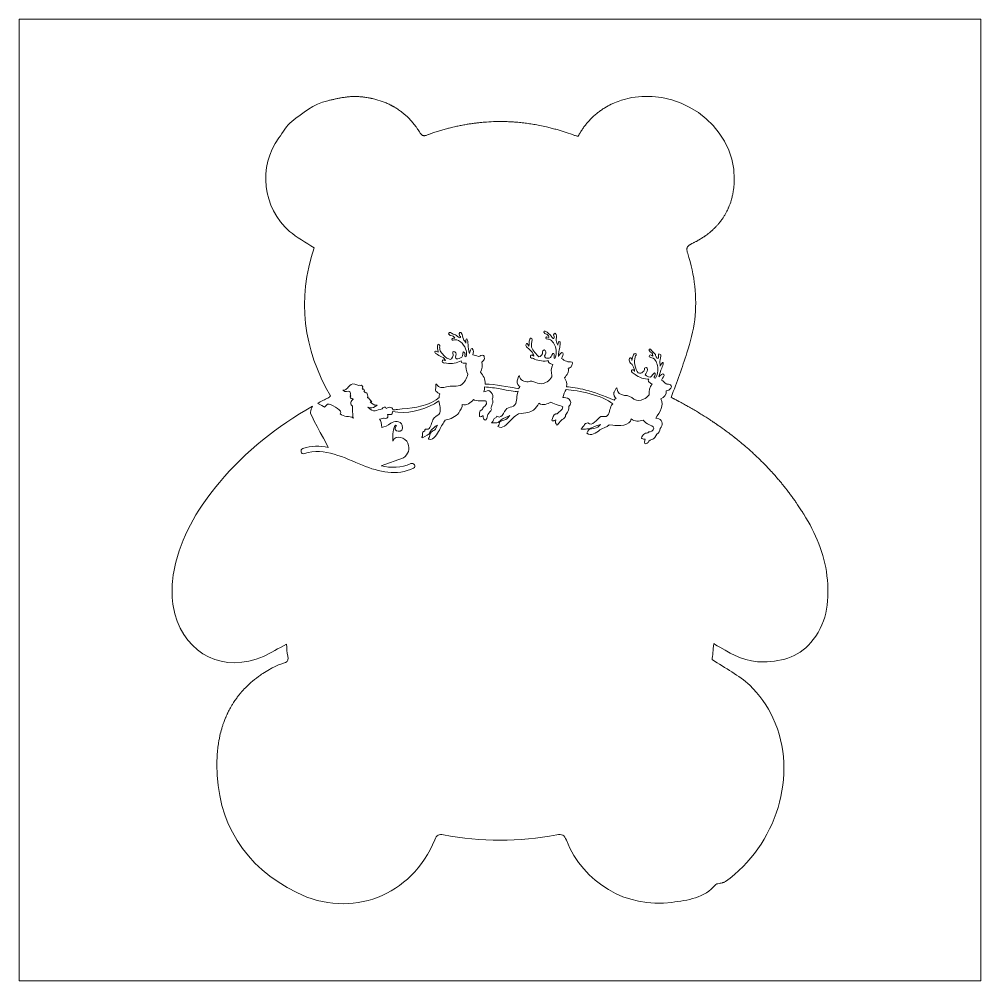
# Model space of a CAD drawing. Header units: inches. Extents: x 843 to 4582, y -2318 to 1360.
# Drawn here: x 3602 to 4582, y -1090 to -110 of the extents above; entities that cross this region are included whole.
import ezdxf

# ---------------------------------------------------------------- set-up
doc = ezdxf.new("R2010")
doc.units = ezdxf.units.IN
doc.header["$MEASUREMENT"] = 0
doc.layers.add('Layer 1', color=7, linetype='Continuous')

msp = doc.modelspace()

# ---------------------------------------------------------------- linework, layer by layer
at = {"layer": 'Layer 1', "lineweight": 0}
msp.add_lwpolyline([(3602.2, -110.2), (3602.2, -1089.8), (4581.8, -1089.8), (4581.8, -110.2), (3602.2, -110.2)], dxfattribs=at)
msp.add_open_spline([(4411.16, -742.28), (4398.4, -758.98), (4380.8, -764.56), (4360.39, -765.03), (4343.52, -765.42), (4329.8, -758.19), (4316.1, -750.09), (4314.31, -749.03), (4312.53, -747.94), (4309.83, -746.31), (4309.14, -753.04), (4308.56, -758.66), (4308.16, -762.49), (4321.64, -771.5), (4335.56, -778.52), (4346.45, -788.77), (4356.19, -797.95), (4364.51, -809.8), (4370.12, -822), (4396.86, -880.17), (4373.2, -951.93), (4321.57, -988.83), (4321.22, -989.08), (4320.84, -989.28), (4320.43, -989.44), (4320.28, -989.5), (4320.12, -989.56), (4319.96, -989.61), (4319.83, -989.66), (4319.69, -989.7), (4319.55, -989.73), (4319.53, -989.75), (4319.5, -989.75), (4319.47, -989.76), (4319.36, -989.79), (4319.25, -989.82), (4319.14, -989.85), (4318.92, -989.91), (4318.7, -989.96), (4318.47, -990.01), (4317.79, -990.17), (4317.11, -990.31), (4316.46, -990.49), (4314.93, -990.93), (4312.76, -990.77), (4311.92, -991.76), (4300.16, -1005.65), (4283.26, -1007.79), (4267.17, -1009.95), (4220.67, -1016.21), (4177.04, -990.13), (4159.66, -946.61), (4157.57, -941.37), (4155.27, -940.07), (4149.74, -941.14), (4111.34, -948.6), (4072.85, -948.52), (4034.45, -941.18), (4029.47, -940.23), (4027.47, -941.39), (4025.55, -946.09), (4002.17, -1003.34), (3940.43, -1027.55), (3884.85, -999.89), (3831.47, -973.34), (3803.57, -928.83), (3803.58, -869.36), (3803.58, -868.08), (3803.6, -866.8), (3803.63, -865.53), (3803.64, -864.9), (3803.66, -864.27), (3803.69, -863.64), (3803.7, -863.29), (3803.71, -862.94), (3803.73, -862.6), (3803.75, -862.16), (3803.77, -861.72), (3803.8, -861.28), (3803.83, -860.59), (3803.87, -859.91), (3803.92, -859.24), (3803.96, -858.59), (3804.01, -857.95), (3804.07, -857.31), (3804.1, -856.91), (3804.13, -856.52), (3804.17, -856.14), (3804.22, -855.57), (3804.27, -855.01), (3804.34, -854.45), (3804.37, -854.09), (3804.41, -853.73), (3804.45, -853.38), (3804.52, -852.73), (3804.6, -852.08), (3804.68, -851.44), (3804.75, -850.88), (3804.82, -850.32), (3804.91, -849.77), (3805, -849.04), (3805.11, -848.31), (3805.23, -847.59), (3805.32, -847.01), (3805.41, -846.44), (3805.51, -845.87), (3805.74, -844.54), (3805.99, -843.22), (3806.26, -841.91), (3806.39, -841.28), (3806.52, -840.66), (3806.66, -840.04), (3807.19, -837.67), (3807.79, -835.33), (3808.46, -833.03), (3808.63, -832.47), (3808.8, -831.9), (3808.97, -831.34), (3809.14, -830.78), (3809.32, -830.22), (3809.51, -829.66), (3809.69, -829.1), (3809.88, -828.54), (3810.07, -827.99), (3810.21, -827.57), (3810.36, -827.16), (3810.51, -826.74), (3810.99, -825.39), (3811.51, -824.05), (3812.05, -822.73), (3812.22, -822.3), (3812.4, -821.87), (3812.58, -821.45), (3812.96, -820.54), (3813.36, -819.64), (3813.77, -818.75), (3813.93, -818.4), (3814.09, -818.05), (3814.26, -817.7), (3814.42, -817.36), (3814.58, -817.02), (3814.74, -816.69), (3815, -816.16), (3815.25, -815.64), (3815.52, -815.13), (3816.3, -813.58), (3817.14, -812.04), (3818.01, -810.53), (3818.59, -809.53), (3819.19, -808.53), (3819.81, -807.54), (3820.28, -806.8), (3820.75, -806.07), (3821.24, -805.34), (3821.72, -804.61), (3822.22, -803.89), (3822.72, -803.17), (3823.4, -802.22), (3824.09, -801.27), (3824.8, -800.34), (3825.16, -799.87), (3825.52, -799.4), (3825.89, -798.94), (3826.26, -798.47), (3826.63, -798.01), (3827, -797.56), (3827.19, -797.34), (3827.37, -797.12), (3827.55, -796.9), (3827.67, -796.75), (3827.79, -796.61), (3827.91, -796.47), (3828.03, -796.33), (3828.16, -796.18), (3828.28, -796.04), (3828.55, -795.72), (3828.82, -795.41), (3829.09, -795.1), (3829.16, -795.02), (3829.24, -794.93), (3829.31, -794.85), (3829.58, -794.55), (3829.84, -794.26), (3830.11, -793.96), (3830.25, -793.8), (3830.4, -793.64), (3830.55, -793.48), (3830.94, -793.05), (3831.33, -792.63), (3831.74, -792.21), (3832.15, -791.77), (3832.57, -791.34), (3832.99, -790.91), (3837.4, -786.44), (3842.35, -782.27), (3847.85, -778.44), (3848.69, -777.84), (3849.54, -777.27), (3850.4, -776.7), (3852.58, -775.26), (3854.84, -773.87), (3857.18, -772.54), (3858.3, -771.9), (3859.45, -771.29), (3860.62, -770.7), (3861.21, -770.41), (3861.8, -770.12), (3862.39, -769.84), (3864.16, -769.01), (3865.97, -768.25), (3867.8, -767.57), (3868.41, -767.35), (3869.03, -767.13), (3869.65, -766.92), (3870.26, -766.72), (3870.88, -766.52), (3871.5, -766.33), (3872.12, -766.14), (3872.66, -765.94), (3873.13, -765.72), (3873.29, -765.65), (3873.44, -765.57), (3873.59, -765.49), (3873.59, -765.49), (3873.59, -765.49), (3873.6, -765.49), (3873.65, -765.46), (3873.7, -765.43), (3873.75, -765.4), (3873.81, -765.36), (3873.87, -765.33), (3873.93, -765.29), (3874.09, -765.19), (3874.24, -765.09), (3874.38, -764.99), (3874.4, -764.98), (3874.42, -764.96), (3874.43, -764.94), (3874.53, -764.87), (3874.63, -764.8), (3874.72, -764.71), (3874.82, -764.62), (3874.92, -764.52), (3875.01, -764.42), (3875.38, -764.02), (3875.65, -763.58), (3875.82, -763.07), (3876.13, -762.16), (3876.15, -761.07), (3875.92, -759.72), (3875.89, -759.52), (3875.85, -759.32), (3875.81, -759.11), (3875.02, -755.24), (3874.86, -751.24), (3874.38, -746.86), (3866.27, -751.19), (3858.83, -755.76), (3850.93, -759.28), (3811.5, -776.83), (3771.63, -757.67), (3760.77, -715.99), (3756.17, -698.36), (3757.48, -680.68), (3761.8, -663.17), (3769.43, -632.25), (3786.12, -606.22), (3806.14, -582.11), (3832.8, -550.03), (3864.91, -524.78), (3900.95, -504.54), (3900.1, -506.55), (3899.25, -508.57), (3898.82, -510.57), (3897.51, -510.59), (3912.48, -537.35), (3917, -546.37), (3908.49, -544.8), (3899.82, -544.72), (3891.18, -547.51), (3887.84, -548.57), (3889.38, -553.81), (3892.74, -552.74), (3913.36, -546.13), (3933.36, -557.09), (3952.01, -564.65), (3968.56, -571.34), (3986.98, -575.78), (4003.85, -567.62), (4007.02, -566.09), (4004.15, -561.42), (4001.01, -562.95), (3991.29, -567.66), (3981.05, -567.46), (3971, -565.14), (3971, -565.14), (3993.81, -556.89), (3993.81, -556.89), (3998.42, -553.89), (4000.64, -548), (3998.21, -542.21), (3995.76, -536.4), (3985.59, -532.82), (3982.98, -539.98), (3982.47, -532.87), (3983.21, -531.18), (3983.58, -528.68), (3983.95, -527.43), (3985.02, -522.38), (3986.59, -524.03), (3980.5, -530.82), (3995.32, -533.06), (3992.44, -523.93), (3990.4, -518.96), (3984.19, -519.48), (3980.72, -521.63), (3977.43, -524.29), (3974.46, -525.59), (3971.55, -526.07), (3971.14, -522.78), (3970.65, -518.99), (3969.35, -517.66), (3971.31, -517.63), (3973.22, -515.91), (3974.01, -516.75), (3975.21, -517.56), (3978.28, -516.26), (3977.86, -514.59), (3977.85, -514.18), (3977.84, -513.33), (3977.44, -512.92), (3980.15, -512.88), (3982.52, -514.1), (3982.44, -509.92), (3982.44, -509.92), (3987.93, -510.65), (3987.93, -510.65), (4003.11, -511.64), (4017.81, -507.2), (4029.73, -499.04), (4030.58, -503.62), (4031.82, -507.77), (4030.72, -511.14), (4029.61, -514.08), (4026.88, -514.13), (4024.98, -516.25), (4023.81, -517.1), (4023.47, -519.63), (4022.72, -520.88), (4021.62, -524.25), (4020.16, -529.28), (4016.24, -527.68), (4015.06, -528.11), (4015.49, -528.95), (4015.5, -529.78), (4014.32, -529.8), (4013.56, -530.64), (4013.19, -531.91), (4012.83, -533.18), (4013.63, -534.82), (4012.49, -536.1), (4012.11, -536.11), (4012.51, -536.95), (4012.89, -536.51), (4016.36, -534.35), (4019.86, -534.29), (4020.95, -530.09), (4023.22, -527.55), (4025.91, -525), (4028.21, -523.72), (4028.21, -523.72), (4026.72, -526.66), (4026.72, -526.66), (4026.36, -528.32), (4024.82, -528.79), (4023.65, -529.63), (4022.5, -530.07), (4020.98, -531.77), (4020.62, -533.04), (4020.64, -534.28), (4019.9, -536.38), (4019.14, -537.22), (4019.15, -537.66), (4019.15, -537.66), (4019.52, -538.06), (4025.01, -539.64), (4027.98, -532.47), (4030.26, -528.69), (4032.12, -524.48), (4034.41, -521.5), (4036.29, -518.55), (4041.33, -517.63), (4047.14, -515.03), (4050.17, -511.21), (4051.31, -508.69), (4053.95, -505.29), (4053.52, -502.79), (4057.82, -503.98), (4062.44, -500.96), (4065.11, -497.58), (4067.09, -500.05), (4076.78, -498.2), (4077.99, -499.44), (4079.6, -503.18), (4074.59, -505.33), (4074.61, -506.59), (4074.62, -507.42), (4073.86, -507.84), (4073.45, -508.29), (4070.51, -508.34), (4071.23, -513.87), (4071.25, -515.01), (4071.27, -516.25), (4074.74, -514.09), (4074.74, -514.09), (4074.76, -514.94), (4074.78, -516.18), (4075.18, -517.03), (4075.2, -517.85), (4077.15, -519.08), (4077.55, -518.22), (4079.08, -516.96), (4079.03, -514.46), (4079.77, -512.77), (4080.9, -510.66), (4082.84, -509.8), (4083.19, -507.68), (4083.19, -507.68), (4082.78, -506.45), (4082.78, -506.45), (4083.53, -504.76), (4083.87, -502.66), (4084.62, -500.97), (4085.35, -498.89), (4084.18, -498.06), (4084.16, -497.24), (4084.9, -495.14), (4085.23, -491.8), (4082.88, -490.58), (4082.49, -490.18), (4082.47, -489.33), (4082.06, -489.33), (4080.48, -487.27), (4077.4, -489.83), (4075.47, -489.86), (4076.21, -488.17), (4076.57, -486.52), (4076.15, -484.85), (4081.6, -485.16), (4087.08, -485.92), (4092.15, -486.65), (4101.52, -488.57), (4106.6, -489.74), (4110.48, -489.24), (4108.22, -493.89), (4109.89, -499.28), (4107.22, -503.09), (4105.72, -505.62), (4102.58, -504.83), (4100.67, -506.12), (4096.01, -506.21), (4095.43, -518.75), (4088.76, -514.69), (4088.76, -514.69), (4088, -515.53), (4088.01, -515.95), (4084.52, -516.86), (4085.73, -519.75), (4083.44, -521.47), (4083.82, -521.46), (4087.33, -521.4), (4088.88, -521.37), (4090.83, -520.92), (4091.97, -519.64), (4093.11, -518.38), (4095.78, -516.66), (4099.26, -514.92), (4101.98, -514.04), (4101.98, -514.04), (4099.3, -517.01), (4099.3, -517.01), (4097.79, -519.12), (4093.88, -518.37), (4091.98, -520.46), (4091, -521.95), (4091.49, -523.16), (4089.72, -525.12), (4094.44, -528.36), (4099.01, -522.45), (4102.46, -519.45), (4104.73, -516.5), (4108.18, -513.49), (4110.89, -512.21), (4118.64, -511.22), (4122.52, -510.74), (4125.99, -508.58), (4128.69, -506.45), (4129.8, -503.93), (4131.69, -501.39), (4136.02, -504.23), (4140.29, -502.09), (4143.74, -500.35), (4145.31, -501.56), (4153.14, -503.51), (4155.9, -505.13), (4156.35, -508.89), (4150.93, -510.23), (4150.96, -511.49), (4150.59, -512.32), (4149.79, -512.34), (4149.01, -512.35), (4146.31, -512.81), (4145.59, -517), (4144.85, -518.69), (4144.87, -519.95), (4146.82, -519.48), (4147.2, -519.06), (4147.2, -519.06), (4148.73, -518.21), (4148.73, -518.21), (4148.39, -520.72), (4148.41, -521.98), (4149.99, -523.6), (4150.01, -524.87), (4154.19, -518.94), (4154.19, -518.94), (4155.74, -517.67), (4157.65, -516.78), (4158.78, -515.09), (4158.78, -514.68), (4158.76, -513.85), (4158.75, -513.44), (4162.19, -509.2), (4162.16, -507.52), (4162.1, -504.61), (4163.25, -503.74), (4163.64, -502.49), (4164, -500.81), (4163.95, -498.31), (4161.17, -495.42), (4159.24, -495.89), (4158.05, -495.91), (4156.89, -495.5), (4156.11, -495.51), (4156.84, -493.02), (4157.93, -489.24), (4159.48, -487.53), (4171.14, -488.15), (4197.31, -493.53), (4206.8, -502.13), (4203.35, -505.11), (4204.63, -510.53), (4201.57, -513.91), (4199.64, -515.62), (4196.92, -514.84), (4194.58, -514.88), (4191.14, -517.45), (4185.83, -525.9), (4181.49, -521.39), (4180.3, -521.41), (4178.01, -522.69), (4177.62, -523.96), (4176.86, -524.8), (4176.11, -526.49), (4174.96, -526.92), (4174.57, -526.93), (4174.59, -527.75), (4174.98, -527.74), (4176.91, -527.71), (4178.48, -527.68), (4180.42, -527.65), (4183.16, -528.04), (4187, -525.03), (4190.08, -524.56), (4190.08, -524.56), (4194.34, -523.24), (4194.34, -523.24), (4194.34, -523.24), (4191.68, -525.79), (4191.68, -525.79), (4190.13, -527.06), (4185.08, -527.56), (4183.53, -527.59), (4182.39, -528.46), (4180.49, -531.82), (4180.49, -531.82), (4184.46, -535.93), (4190.2, -531.24), (4193.66, -528.67), (4195.98, -526.96), (4201.4, -525.62), (4203.29, -523.5), (4203.29, -523.5), (4206.81, -523.85), (4206.81, -523.85), (4211.88, -524.58), (4225.5, -524.75), (4225.75, -517.24), (4228.93, -520.54), (4233.97, -520.03), (4237.84, -518.7), (4239.04, -520.77), (4242.19, -522.39), (4243.75, -523.18), (4245.33, -523.57), (4248.45, -524.78), (4248.87, -526.86), (4248.53, -529.37), (4245.47, -531.1), (4243.5, -530.69), (4243.5, -530.69), (4243.11, -530.7), (4243.12, -531.14), (4242.75, -531.97), (4240.01, -531.61), (4239.25, -532.45), (4237.72, -533.3), (4236.57, -535.43), (4236.21, -537.09), (4235.44, -537.1), (4237.8, -537.91), (4238.19, -537.91), (4238.19, -537.91), (4239.73, -537.88), (4239.73, -537.88), (4239.37, -539.12), (4238.28, -543.32), (4240.62, -542.87), (4242.55, -542.42), (4243.29, -540.32), (4244.84, -539.03), (4246.75, -538.17), (4248.69, -538.13), (4249.82, -536.43), (4249.82, -536.43), (4251.72, -533.05), (4251.72, -533.05), (4254.02, -531.77), (4255.16, -529.25), (4255.12, -527.16), (4258.16, -524.16), (4258.06, -518.75), (4253.75, -517.15), (4253.75, -517.15), (4250.65, -516.79), (4250.65, -516.79), (4254.81, -510.04), (4259.37, -503.69), (4255.74, -497.08), (4259.22, -495.34), (4261.88, -492.79), (4261.42, -488.64), (4261.42, -488.64), (4264.14, -488.16), (4264.14, -488.16), (4264.9, -487.32), (4267.98, -484.74), (4266.38, -483.53), (4265.98, -482.71), (4265.2, -482.28), (4264.42, -482.3), (4263.26, -481.91), (4262.08, -482.34), (4261.29, -481.53), (4259.33, -480.33), (4258.53, -478.66), (4256.56, -477.85), (4258.08, -475.32), (4259.98, -473.2), (4258.8, -471.98), (4257.99, -470.32), (4254.93, -473.29), (4253.79, -474.57), (4254.89, -471.2), (4255.23, -468.69), (4256.73, -465.75), (4257.08, -464.07), (4259, -461.94), (4258.19, -459.87), (4257.79, -459.05), (4255.13, -462.86), (4255.14, -463.69), (4255.14, -463.69), (4254.67, -458.69), (4254.67, -458.69), (4255.01, -456.6), (4256.52, -454.04), (4255.71, -452), (4254.14, -450.76), (4252.97, -450.37), (4253.41, -453.69), (4253.42, -454.1), (4253.44, -455.36), (4253.07, -455.78), (4251.89, -456.24), (4250.27, -452.51), (4250.26, -451.66), (4249.46, -450.43), (4247.87, -449.61), (4246.68, -447.98), (4244.69, -444.66), (4242.38, -446.79), (4245.16, -449.25), (4246.34, -450.38), (4247.48, -449), (4247.55, -453.38), (4246.77, -452.98), (4246.37, -452.16), (4245.21, -452.18), (4244.83, -452.6), (4243.66, -453.45), (4244.09, -454.27), (4244.09, -454.27), (4246.81, -455.07), (4246.81, -455.07), (4250.72, -455.83), (4251.98, -461.24), (4252.81, -464.56), (4252.9, -469.56), (4252.95, -472.08), (4250.31, -475.87), (4247.55, -475.92), (4250.18, -473.24), (4250.25, -472.96), (4249.75, -466.7), (4247.16, -474.28), (4245.23, -474.72), (4243.68, -474.75), (4237.79, -472.77), (4240.5, -471.46), (4241.24, -469.38), (4243.15, -468.08), (4241.95, -465.58), (4241.55, -465.17), (4240.77, -464.77), (4240, -465.2), (4239.23, -465.21), (4239.25, -466.06), (4239.26, -466.89), (4239.26, -466.89), (4238.49, -468.58), (4238.49, -468.58), (4237.35, -469.84), (4235.83, -471.13), (4234.25, -470.74), (4229.98, -471.23), (4228.6, -459.16), (4229.33, -456.65), (4229.31, -455.38), (4229.68, -454.53), (4230.07, -453.28), (4230.83, -452.85), (4230.82, -452), (4230.8, -451.18), (4227.64, -448.73), (4226.23, -457.94), (4226.23, -457.94), (4226.22, -457.12), (4226.2, -456.27), (4225.83, -455.86), (4223.86, -453.57), (4222.5, -458.37), (4225.12, -460.46), (4227.1, -461.69), (4229.91, -467.47), (4229.17, -469.16), (4229.17, -469.6), (4228.76, -468.34), (4228.76, -467.93), (4227.57, -466.69), (4225.24, -467.55), (4226.07, -469.21), (4226.38, -470.5), (4228.51, -471.26), (4229.61, -472.09), (4232.78, -474.95), (4239.81, -477.32), (4243.72, -476.84), (4242.54, -477.27), (4243.34, -478.52), (4243.35, -479.35), (4244.14, -480.16), (4245.35, -481.4), (4246.9, -481.79), (4244.64, -485.15), (4243.53, -488.97), (4244, -492.7), (4242.08, -494.82), (4240.57, -496.52), (4238.23, -497.39), (4234.76, -499.13), (4232.44, -499.17), (4228.51, -497.15), (4225.35, -495.12), (4222.61, -493.08), (4218.72, -493.56), (4214.42, -492.4), (4211.67, -491.6), (4211.19, -486.19), (4211.18, -485.75), (4210.79, -485.76), (4210.41, -486.21), (4209.67, -487.9), (4208.14, -490.42), (4208.14, -490.42), (4207.02, -492.53), (4209.04, -495.82), (4210.21, -496.65), (4209.45, -497.08), (4208.68, -497.51), (4208.28, -498.34), (4185.93, -488.32), (4169.93, -485.26), (4159.81, -484.61), (4160.9, -480.83), (4159.31, -478.35), (4157.69, -475.44), (4159.99, -472.9), (4163.04, -469.11), (4161.41, -465.78), (4162.98, -465.75), (4164.51, -464.9), (4164.88, -463.63), (4165.25, -462.8), (4164.85, -462.37), (4165.62, -461.94), (4165.99, -461.11), (4165.98, -460.28), (4165.57, -459.44), (4163.25, -459.07), (4161.69, -459.92), (4159.73, -458.72), (4157.77, -458.34), (4156.58, -456.69), (4154.63, -455.87), (4155.76, -454.2), (4156.87, -451.65), (4156.07, -450.02), (4154.89, -448.78), (4152.21, -452.18), (4151.47, -453.87), (4151.8, -450.51), (4151.75, -447.59), (4152.85, -444.63), (4152.82, -442.96), (4153.96, -440.02), (4153.14, -438.8), (4151.94, -437.15), (4151.23, -440.49), (4151.24, -440.92), (4151.25, -441.34), (4150.87, -441.76), (4150.87, -442.17), (4150.48, -441.76), (4149.65, -438.86), (4149.25, -437.61), (4149.21, -435.52), (4150.33, -433.41), (4149.13, -431.34), (4147.89, -428.45), (4145.63, -431.4), (4147.21, -433.47), (4147.22, -433.88), (4147.63, -435.13), (4146.86, -435.56), (4146.49, -436.42), (4144.08, -432.7), (4143.68, -432.29), (4142.88, -430.63), (4140.95, -430.66), (4140.14, -429), (4136.98, -426.56), (4135.46, -428.26), (4137.82, -430.31), (4137.82, -430.31), (4140.19, -431.5), (4140.19, -431.5), (4140.98, -432.34), (4141.76, -433.15), (4141.79, -434.41), (4137.86, -432.39), (4137.54, -436.58), (4140.66, -436.08), (4144.93, -435.59), (4146.96, -441), (4148.56, -443.89), (4149.83, -448.87), (4149.49, -451.37), (4148, -455.99), (4147.61, -455.59), (4146.83, -455.6), (4147.21, -454.77), (4146.81, -454.36), (4147.18, -453.5), (4147.18, -453.09), (4147.58, -451.1), (4146.56, -448.67), (4144.84, -452.31), (4144.12, -456.91), (4136.74, -456.19), (4137.46, -453.27), (4138.2, -451.58), (4139.71, -449.46), (4138.13, -447.84), (4136.56, -446.19), (4135.39, -447.47), (4135.42, -449.12), (4135.88, -451.62), (4133.19, -454.19), (4131.65, -454.22), (4128.86, -451.33), (4125.68, -448.06), (4124.07, -444.32), (4123.59, -439.33), (4125.48, -436.79), (4124.3, -435.55), (4124.29, -435.14), (4123.51, -434.74), (4123.13, -435.16), (4121.98, -436.01), (4122.02, -438.09), (4121.62, -438.95), (4122.09, -442.27), (4121.31, -443.11), (4121.31, -443.11), (4121.31, -443.11), (4120.51, -441.47), (4120.51, -441.47), (4120.11, -440.63), (4118.94, -440.24), (4118.57, -441.07), (4117.41, -442.77), (4119.8, -445.23), (4120.97, -445.64), (4123.35, -447.69), (4126.51, -451.37), (4126.55, -453.46), (4126.19, -453.47), (4125.76, -452.65), (4125.38, -452.66), (4125.35, -451.39), (4122.27, -452.27), (4123.09, -454.79), (4123.11, -455.61), (4125.04, -455.58), (4125.04, -455.58), (4125.81, -455.56), (4126.6, -455.96), (4127.02, -456.37), (4131.72, -458.4), (4136.78, -458.72), (4141.44, -458.22), (4141.07, -459.06), (4141.47, -459.87), (4142.25, -460.27), (4143.04, -461.11), (4144.59, -461.49), (4145.79, -461.89), (4143.89, -465.68), (4143.97, -469.86), (4144.8, -473.17), (4145.28, -476.52), (4138.34, -481.23), (4136, -481.27), (4130.98, -483.04), (4125.82, -477.28), (4120.8, -479.46), (4116.53, -479.95), (4112.6, -477.93), (4111.75, -473.77), (4111.74, -473.35), (4111.36, -473.36), (4110.98, -473.78), (4110.25, -476.29), (4109.53, -479.25), (4109.53, -479.25), (4108.78, -480.94), (4110.78, -484.23), (4112.32, -484.2), (4111.95, -485.03), (4111.58, -485.89), (4110.82, -486.73), (4099.49, -484.43), (4087.79, -482.14), (4076.9, -481.92), (4077.16, -476.06), (4075.18, -473.6), (4071.99, -469.89), (4073.89, -466.53), (4074.6, -462.75), (4073.38, -459.44), (4074.14, -458.99), (4074.52, -458.57), (4075.28, -457.73), (4076.44, -456.45), (4076.02, -455.63), (4076, -454.78), (4076.4, -453.95), (4075.96, -452.69), (4075.19, -452.71), (4073.23, -451.5), (4071.7, -453.62), (4070.15, -453.65), (4067.8, -453.25), (4066.24, -452.45), (4064.3, -452.08), (4065.03, -449.97), (4065.37, -447.47), (4063.8, -445.82), (4062.21, -445.02), (4061.12, -449.22), (4060.77, -450.88), (4059.93, -447.56), (4059.49, -444.63), (4059.44, -441.72), (4059.41, -440.07), (4059.36, -437.13), (4058.15, -435.91), (4056.97, -434.67), (4057.07, -440.11), (4057.07, -440.11), (4057.05, -439.26), (4055.08, -437.21), (4054.67, -435.98), (4053.86, -433.9), (4054.18, -431.81), (4052.6, -429.75), (4052.21, -429.34), (4051.81, -428.93), (4051.04, -429.36), (4049.91, -430.62), (4050.7, -431.87), (4050.72, -432.69), (4051.1, -432.69), (4052.29, -433.93), (4051.91, -434.35), (4051.16, -435.6), (4047.98, -432.74), (4047.59, -432.34), (4046.41, -431.09), (4044.46, -431.54), (4043.27, -430.33), (4042.49, -429.93), (4040.92, -428.69), (4039.76, -429.98), (4039, -430.82), (4040.98, -432.04), (4041.38, -432.45), (4044.08, -432.4), (4045.29, -433.2), (4046.1, -435.28), (4044.51, -434.48), (4041.83, -436.21), (4043.39, -437), (4043.79, -437.41), (4044.97, -437.39), (4045.74, -436.96), (4051.55, -436.03), (4056.35, -443.45), (4057.59, -447.61), (4058.4, -449.68), (4057.65, -451.37), (4057.7, -453.87), (4055.19, -454.82), (4056.51, -452.27), (4056.49, -451.39), (4056.48, -450.54), (4054.89, -448.07), (4054.5, -449.34), (4054.15, -450.17), (4054.17, -450.99), (4054.17, -451.43), (4054.62, -456.02), (4046.11, -457.82), (4046.83, -454.48), (4047.18, -452.38), (4048.3, -450.27), (4045.96, -449.08), (4045.56, -448.65), (4044.76, -448.66), (4044, -449.11), (4043.63, -449.95), (4044.43, -451.61), (4044.45, -452.84), (4043.33, -454.95), (4041.84, -458.33), (4039.84, -456.28), (4036.74, -455.48), (4035.13, -453.42), (4033.53, -450.95), (4031.96, -449.74), (4031.14, -448.49), (4030.73, -446.82), (4030.71, -446), (4030.3, -444.74), (4030.67, -443.5), (4030.76, -442.83), (4029.91, -440.29), (4028.7, -441.44), (4027.17, -442.71), (4029.62, -449.78), (4028.84, -449.39), (4025.67, -446.5), (4024.19, -450.29), (4027.32, -451.06), (4029.69, -453.52), (4035.91, -454.26), (4036.39, -457.99), (4036.4, -458.43), (4035.59, -457.59), (4035.2, -457.6), (4034.02, -456.38), (4032.13, -458.92), (4033.3, -459.72), (4034.49, -460.97), (4036.43, -460.11), (4037.6, -460.5), (4042.67, -461.65), (4048.48, -460.3), (4052.33, -458.15), (4052.39, -461.06), (4055.89, -460.58), (4057.43, -460.56), (4056.74, -465.16), (4057.57, -468.47), (4059.21, -471.79), (4058.1, -476.4), (4056.23, -479.76), (4053.16, -482.35), (4048.54, -485.34), (4042.28, -482.95), (4037.65, -484.71), (4033.78, -486.02), (4029.5, -486.1), (4027.46, -481.96), (4027.07, -481.55), (4026.69, -481.97), (4026.7, -482.41), (4026.8, -488.47), (4024.59, -488.74), (4030.76, -491.93), (4030, -492.79), (4030.03, -494.44), (4030.06, -495.71), (4030.06, -495.71), (4026.97, -497.83), (4026.97, -497.83), (4014.3, -506), (4000.66, -506.24), (3987.46, -507.74), (3985.92, -508.18), (3984.37, -507.8), (3982.8, -508.24), (3983.07, -507.64), (3981.86, -503.48), (3976.17, -506.68), (3975.75, -504.6), (3971.86, -505.11), (3971.9, -507.17), (3965.83, -508.28), (3963.75, -511.78), (3957.48, -505.37), (3958.26, -506.18), (3960.22, -506.14), (3961.38, -506.12), (3963.32, -506.09), (3966.78, -503.52), (3966.78, -503.52), (3963.67, -503.99), (3961.3, -501.53), (3959.7, -499.88), (3959.7, -499.88), (3961.27, -499.86), (3961.27, -499.86), (3961.26, -499.44), (3959.27, -497.8), (3958.87, -496.98), (3958.47, -496.14), (3957.69, -495.74), (3956.92, -495.76), (3957.65, -493.65), (3956.85, -491.99), (3956.44, -490.76), (3954.88, -491.2), (3954.46, -489.53), (3953.3, -489.55), (3954.06, -488.71), (3954.04, -487.86), (3953.25, -487.05), (3952.87, -487.06), (3952.1, -487.49), (3951.71, -487.08), (3952.09, -486.66), (3952.46, -485.83), (3952.07, -485.84), (3953.2, -484.14), (3950.44, -482.51), (3949.68, -483.35), (3949.28, -482.53), (3948.51, -482.96), (3948.13, -483.38), (3945.77, -482.6), (3942.64, -480.56), (3940.32, -482.28), (3936.48, -484.85), (3936.92, -487.76), (3931.87, -488.26), (3934.66, -491.15), (3936.92, -488.17), (3938.9, -489.4), (3938.92, -490.22), (3939.71, -491.06), (3939.72, -491.47), (3939.73, -492.3), (3938.97, -493.16), (3940.15, -493.97), (3938.62, -495.26), (3939.81, -496.91), (3941.36, -496.89), (3942.16, -496.87), (3942.5, -496.01), (3942.53, -497.28), (3942.53, -497.28), (3939.86, -499.39), (3939.88, -500.65), (3939.55, -503.57), (3940.7, -503.14), (3941.88, -504.38), (3941.56, -508.15), (3942.02, -511.88), (3942.08, -515.24), (3942.08, -515.65), (3942.5, -516.05), (3942.87, -516.46), (3938.57, -514.03), (3932.75, -515.82), (3929.2, -512.11), (3929.19, -511.7), (3929.57, -511.28), (3929.95, -510.86), (3929.51, -507.93), (3919.66, -501.87), (3916.57, -502.33), (3916.18, -502.34), (3915.43, -503.18), (3913.12, -505.31), (3912.45, -504.61), (3909.16, -502.76), (3906.42, -501.52), (3908.11, -500.6), (3909.79, -499.68), (3911.49, -498.79), (3912.02, -498.51), (3912.54, -498.24), (3913.06, -497.97), (3914.64, -497.14), (3916.21, -496.31), (3917.77, -495.45), (3917.82, -495.42), (3917.87, -495.39), (3917.91, -495.36), (3918.01, -495.29), (3918.1, -495.2), (3918.2, -495.1), (3918.47, -494.84), (3918.8, -494.45), (3919.39, -493.86), (3891.26, -446.15), (3885.3, -395.5), (3902.62, -343.13), (3893.91, -337.34), (3885.06, -332.65), (3877.63, -326.29), (3850, -302.61), (3845.33, -259.78), (3866.7, -231.12), (3870.98, -225.37), (3874.41, -218.4), (3879.94, -214.31), (3891.22, -205.98), (3901.84, -196.74), (3916.53, -193.22), (3917.69, -192.94), (3918.85, -192.67), (3920, -192.4), (3920.58, -192.26), (3921.16, -192.13), (3921.73, -192), (3922.31, -191.87), (3922.89, -191.74), (3923.46, -191.61), (3924.04, -191.48), (3924.61, -191.35), (3925.19, -191.23), (3925.76, -191.11), (3926.34, -190.99), (3926.91, -190.88), (3927.45, -190.77), (3928, -190.66), (3928.55, -190.56), (3928.63, -190.54), (3928.72, -190.53), (3928.8, -190.51), (3929.28, -190.42), (3929.76, -190.34), (3930.24, -190.25), (3930.28, -190.24), (3930.32, -190.23), (3930.35, -190.23), (3930.93, -190.13), (3931.5, -190.03), (3932.08, -189.94), (3932.45, -189.88), (3932.83, -189.82), (3933.2, -189.77), (3933.9, -189.66), (3934.61, -189.57), (3935.31, -189.48), (3935.45, -189.46), (3935.59, -189.45), (3935.73, -189.43), (3936.15, -189.38), (3936.57, -189.33), (3936.98, -189.29), (3937.27, -189.26), (3937.56, -189.23), (3937.84, -189.21), (3938.45, -189.15), (3939.06, -189.1), (3939.68, -189.06), (3939.68, -189.06), (3940.1, -189.03), (3940.1, -189.03), (3940.76, -188.99), (3941.42, -188.96), (3942.08, -188.94), (3942.35, -188.93), (3942.62, -188.92), (3942.89, -188.92), (3944.21, -188.89), (3945.53, -188.9), (3946.85, -188.95), (3947.64, -188.99), (3948.44, -189.04), (3949.24, -189.11), (3949.9, -189.17), (3950.57, -189.23), (3951.22, -189.3), (3951.36, -189.31), (3951.5, -189.32), (3951.64, -189.34), (3951.86, -189.36), (3952.08, -189.39), (3952.3, -189.42), (3952.72, -189.46), (3953.14, -189.51), (3953.56, -189.57), (3953.85, -189.61), (3954.14, -189.64), (3954.43, -189.69), (3955.09, -189.77), (3955.74, -189.87), (3956.39, -189.97), (3957.17, -190.09), (3957.94, -190.23), (3958.71, -190.37), (3959.13, -190.44), (3959.55, -190.52), (3959.96, -190.6), (3960.17, -190.65), (3960.38, -190.69), (3960.59, -190.74), (3960.7, -190.75), (3960.8, -190.77), (3960.9, -190.8), (3961, -190.82), (3961.1, -190.84), (3961.2, -190.86), (3961.89, -191), (3962.58, -191.16), (3963.26, -191.32), (3964.01, -191.5), (3964.75, -191.69), (3965.48, -191.88), (3968.43, -192.67), (3971.29, -193.6), (3974.06, -194.68), (3975.45, -195.23), (3976.81, -195.81), (3978.15, -196.42), (3978.82, -196.73), (3979.48, -197.05), (3980.14, -197.38), (3980.43, -197.53), (3980.72, -197.67), (3981, -197.82), (3981.29, -197.97), (3981.58, -198.11), (3981.86, -198.27), (3981.97, -198.33), (3982.09, -198.39), (3982.2, -198.46), (3982.41, -198.57), (3982.63, -198.68), (3982.84, -198.8), (3983.07, -198.93), (3983.3, -199.06), (3983.53, -199.19), (3983.78, -199.33), (3984.02, -199.47), (3984.26, -199.61), (3984.35, -199.66), (3984.44, -199.71), (3984.52, -199.76), (3984.95, -200.01), (3985.38, -200.27), (3985.8, -200.53), (3985.89, -200.59), (3985.99, -200.65), (3986.09, -200.71), (3986.66, -201.06), (3987.22, -201.42), (3987.77, -201.79), (3988.39, -202.2), (3988.99, -202.62), (3989.59, -203.04), (3990.19, -203.47), (3990.79, -203.91), (3991.38, -204.36), (3991.85, -204.71), (3992.32, -205.08), (3992.78, -205.46), (3992.86, -205.51), (3992.94, -205.58), (3993.02, -205.65), (3993.12, -205.72), (3993.21, -205.79), (3993.3, -205.87), (3993.82, -206.29), (3994.33, -206.72), (3994.84, -207.16), (3995.21, -207.48), (3995.58, -207.8), (3995.94, -208.13), (3996.27, -208.43), (3996.6, -208.73), (3996.93, -209.04), (3997.89, -209.94), (3998.84, -210.87), (3999.76, -211.83), (4000.29, -212.38), (4000.81, -212.94), (4001.32, -213.51), (4001.84, -214.08), (4002.35, -214.66), (4002.85, -215.25), (4003.34, -215.82), (4003.82, -216.4), (4004.29, -216.99), (4004.32, -217.02), (4004.35, -217.06), (4004.38, -217.1), (4004.74, -217.55), (4005.09, -217.99), (4005.44, -218.45), (4005.5, -218.53), (4005.56, -218.61), (4005.61, -218.68), (4005.91, -219.08), (4006.21, -219.47), (4006.5, -219.88), (4006.8, -220.28), (4007.09, -220.69), (4007.38, -221.1), (4007.42, -221.15), (4007.45, -221.2), (4007.48, -221.25), (4007.86, -221.78), (4008.22, -222.31), (4008.58, -222.85), (4009.04, -223.53), (4009.48, -224.21), (4009.92, -224.91), (4010.23, -225.4), (4010.52, -225.86), (4010.8, -226.28), (4010.91, -226.42), (4011, -226.56), (4011.1, -226.69), (4011.39, -227.08), (4011.68, -227.43), (4012, -227.73), (4012.02, -227.75), (4012.04, -227.78), (4012.07, -227.8), (4012.13, -227.86), (4012.21, -227.92), (4012.28, -227.98), (4012.37, -228.06), (4012.47, -228.13), (4012.57, -228.2), (4012.76, -228.34), (4012.97, -228.45), (4013.19, -228.54), (4013.22, -228.55), (4013.25, -228.57), (4013.28, -228.58), (4013.36, -228.61), (4013.45, -228.65), (4013.54, -228.67), (4013.57, -228.68), (4013.6, -228.69), (4013.63, -228.7), (4013.65, -228.71), (4013.67, -228.71), (4013.69, -228.71), (4013.83, -228.75), (4013.97, -228.78), (4014.12, -228.8), (4014.13, -228.8), (4014.14, -228.8), (4014.14, -228.8), (4014.31, -228.83), (4014.48, -228.84), (4014.67, -228.84), (4014.87, -228.84), (4015.09, -228.83), (4015.32, -228.8), (4015.53, -228.78), (4015.75, -228.74), (4015.98, -228.69), (4015.99, -228.69), (4015.99, -228.69), (4015.99, -228.69), (4016.46, -228.59), (4016.98, -228.44), (4017.54, -228.23), (4018.02, -228.05), (4018.5, -227.88), (4018.99, -227.7), (4019.05, -227.68), (4019.11, -227.66), (4019.18, -227.63), (4019.33, -227.58), (4019.48, -227.52), (4019.63, -227.47), (4020.02, -227.33), (4020.42, -227.19), (4020.82, -227.05), (4020.98, -226.99), (4021.15, -226.93), (4021.32, -226.87), (4022.39, -226.49), (4023.46, -226.12), (4024.54, -225.76), (4024.54, -225.76), (4024.54, -225.76), (4024.55, -225.76), (4026.1, -225.24), (4027.65, -224.74), (4029.21, -224.25), (4029.21, -224.25), (4029.22, -224.25), (4029.22, -224.25), (4030.77, -223.77), (4032.32, -223.3), (4033.88, -222.85), (4035.44, -222.4), (4037, -221.97), (4038.56, -221.56), (4039.12, -221.41), (4039.69, -221.26), (4040.25, -221.12), (4041.05, -220.91), (4041.84, -220.71), (4042.64, -220.52), (4043.61, -220.28), (4044.59, -220.05), (4045.56, -219.82), (4046.34, -219.64), (4047.12, -219.46), (4047.9, -219.3), (4048.68, -219.12), (4049.46, -218.96), (4050.23, -218.8), (4051.01, -218.63), (4051.78, -218.47), (4052.56, -218.32), (4054.21, -218), (4055.87, -217.69), (4057.52, -217.41), (4058.86, -217.18), (4060.2, -216.96), (4061.54, -216.76), (4062.88, -216.56), (4064.22, -216.37), (4065.56, -216.19), (4066.89, -216.01), (4068.23, -215.85), (4069.57, -215.7), (4070.91, -215.55), (4072.25, -215.41), (4073.59, -215.29), (4074.37, -215.22), (4075.14, -215.15), (4075.92, -215.09), (4079.03, -214.83), (4082.15, -214.65), (4085.26, -214.55), (4086.04, -214.52), (4086.82, -214.5), (4087.6, -214.48), (4088.37, -214.46), (4089.15, -214.45), (4089.93, -214.44), (4092.76, -214.4), (4095.6, -214.43), (4098.43, -214.52), (4099.81, -214.56), (4101.19, -214.62), (4102.58, -214.69), (4102.61, -214.68), (4102.63, -214.69), (4102.66, -214.69), (4104.01, -214.76), (4105.36, -214.84), (4106.72, -214.94), (4107.41, -214.99), (4108.1, -215.04), (4108.79, -215.1), (4110.76, -215.27), (4112.73, -215.45), (4114.7, -215.67), (4116.66, -215.88), (4118.63, -216.13), (4120.6, -216.41), (4122.56, -216.69), (4124.53, -216.99), (4126.5, -217.32), (4128.46, -217.65), (4130.43, -218.01), (4132.4, -218.41), (4134.76, -218.88), (4137.12, -219.39), (4139.48, -219.94), (4141.05, -220.3), (4142.62, -220.69), (4144.2, -221.1), (4144.98, -221.3), (4145.77, -221.5), (4146.56, -221.72), (4148.13, -222.14), (4149.7, -222.58), (4151.28, -223.04), (4156.78, -224.65), (4162.29, -226.48), (4167.79, -228.54), (4168.32, -228.74), (4168.88, -228.88), (4169.5, -229.01), (4169.81, -229.08), (4170.14, -229.14), (4170.48, -229.21), (4170.82, -229.28), (4171.18, -229.36), (4171.57, -229.45), (4171.96, -228.72), (4172.36, -228.01), (4172.78, -227.3), (4173.1, -226.74), (4173.43, -226.18), (4173.76, -225.63), (4173.82, -225.54), (4173.88, -225.44), (4173.94, -225.35), (4174.3, -224.76), (4174.67, -224.17), (4175.05, -223.59), (4175.42, -223.02), (4175.79, -222.47), (4176.16, -221.92), (4176.23, -221.82), (4176.3, -221.73), (4176.36, -221.63), (4177.14, -220.51), (4177.94, -219.41), (4178.76, -218.35), (4178.86, -218.23), (4178.95, -218.11), (4179.04, -217.99), (4179.45, -217.47), (4179.85, -216.97), (4180.27, -216.47), (4180.73, -215.91), (4181.2, -215.35), (4181.67, -214.81), (4182.15, -214.27), (4182.63, -213.73), (4183.12, -213.2), (4183.61, -212.67), (4184.1, -212.15), (4184.61, -211.64), (4185.06, -211.18), (4185.52, -210.72), (4185.99, -210.27), (4186.12, -210.14), (4186.26, -210.02), (4186.39, -209.89), (4186.82, -209.48), (4187.26, -209.07), (4187.7, -208.67), (4188.21, -208.22), (4188.72, -207.77), (4189.24, -207.32), (4189.29, -207.28), (4189.34, -207.23), (4189.4, -207.19), (4189.91, -206.75), (4190.43, -206.32), (4190.96, -205.9), (4191.4, -205.55), (4191.85, -205.19), (4192.31, -204.85), (4192.99, -204.33), (4193.67, -203.82), (4194.37, -203.33), (4194.99, -202.89), (4195.61, -202.47), (4196.25, -202.05), (4196.47, -201.9), (4196.69, -201.76), (4196.91, -201.62), (4197.57, -201.19), (4198.24, -200.77), (4198.92, -200.36), (4200.99, -199.11), (4203.15, -197.95), (4205.37, -196.89), (4206.49, -196.36), (4207.62, -195.85), (4208.77, -195.36), (4211.07, -194.39), (4213.45, -193.51), (4215.9, -192.72), (4270.7, -175.08), (4331.31, -217.29), (4330.67, -273.11), (4330.66, -273.6), (4330.65, -274.09), (4330.64, -274.57), (4330.63, -274.96), (4330.62, -275.34), (4330.6, -275.72), (4330.58, -276.28), (4330.55, -276.83), (4330.52, -277.37), (4330.46, -278.31), (4330.4, -279.23), (4330.31, -280.14), (4330.3, -280.32), (4330.28, -280.5), (4330.26, -280.68), (4330.21, -281.21), (4330.15, -281.74), (4330.09, -282.27), (4330.02, -282.86), (4329.94, -283.45), (4329.86, -284.04), (4329.73, -284.99), (4329.58, -285.92), (4329.41, -286.85), (4329.34, -287.29), (4329.25, -287.72), (4329.17, -288.15), (4329.09, -288.59), (4329, -289.02), (4328.9, -289.44), (4328.62, -290.76), (4328.3, -292.07), (4327.95, -293.35), (4327.85, -293.73), (4327.74, -294.1), (4327.63, -294.47), (4326.85, -297.15), (4325.92, -299.73), (4324.84, -302.23), (4324.7, -302.57), (4324.55, -302.91), (4324.4, -303.25), (4323.91, -304.32), (4323.4, -305.38), (4322.86, -306.42), (4322.64, -306.85), (4322.41, -307.28), (4322.17, -307.71), (4321.63, -308.71), (4321.06, -309.68), (4320.46, -310.65), (4319.96, -311.45), (4319.45, -312.24), (4318.92, -313.02), (4318.72, -313.32), (4318.52, -313.61), (4318.3, -313.9), (4318.12, -314.16), (4317.94, -314.42), (4317.75, -314.68), (4317.39, -315.17), (4317.02, -315.66), (4316.65, -316.15), (4316.37, -316.51), (4316.09, -316.87), (4315.79, -317.22), (4315.09, -318.11), (4314.35, -318.97), (4313.59, -319.82), (4313.3, -320.15), (4313.01, -320.47), (4312.71, -320.79), (4312.28, -321.25), (4311.86, -321.7), (4311.42, -322.14), (4311.04, -322.53), (4310.65, -322.92), (4310.25, -323.3), (4310.23, -323.33), (4310.2, -323.36), (4310.17, -323.38), (4309.84, -323.7), (4309.5, -324.03), (4309.16, -324.34), (4308.7, -324.78), (4308.22, -325.21), (4307.74, -325.64), (4307.7, -325.67), (4307.67, -325.7), (4307.63, -325.74), (4307.48, -325.87), (4307.33, -326), (4307.18, -326.12), (4306.82, -326.45), (4306.45, -326.76), (4306.08, -327.06), (4305.83, -327.27), (4305.58, -327.48), (4305.33, -327.68), (4304.94, -328), (4304.55, -328.31), (4304.15, -328.61), (4303.97, -328.76), (4303.79, -328.9), (4303.61, -329.04), (4302.97, -329.53), (4302.32, -330.01), (4301.66, -330.49), (4301.44, -330.65), (4301.22, -330.81), (4300.99, -330.96), (4300.73, -331.15), (4300.46, -331.34), (4300.19, -331.51), (4299.96, -331.68), (4299.73, -331.84), (4299.49, -332), (4299.39, -332.07), (4299.3, -332.13), (4299.2, -332.19), (4298.93, -332.37), (4298.65, -332.56), (4298.37, -332.73), (4298.09, -332.92), (4297.81, -333.1), (4297.53, -333.28), (4297.43, -333.34), (4297.33, -333.41), (4297.23, -333.47), (4296.96, -333.63), (4296.7, -333.8), (4296.43, -333.95), (4296.28, -334.05), (4296.14, -334.14), (4295.99, -334.22), (4295.81, -334.34), (4295.62, -334.45), (4295.44, -334.56), (4295.27, -334.66), (4295.09, -334.77), (4294.92, -334.87), (4294.78, -334.95), (4294.65, -335.03), (4294.51, -335.1), (4294.19, -335.3), (4293.87, -335.48), (4293.54, -335.66), (4293.26, -335.83), (4292.97, -335.99), (4292.68, -336.15), (4292.63, -336.18), (4292.58, -336.2), (4292.53, -336.23), (4292.21, -336.41), (4291.89, -336.58), (4291.57, -336.74), (4291.14, -336.97), (4290.71, -337.2), (4290.27, -337.43), (4290.12, -337.52), (4289.96, -337.6), (4289.8, -337.67), (4289.63, -337.75), (4289.45, -337.84), (4289.28, -337.93), (4288.71, -338.23), (4288.12, -338.52), (4287.53, -338.8), (4287.18, -338.97), (4286.86, -339.13), (4286.55, -339.29), (4286.24, -339.45), (4285.95, -339.61), (4285.68, -339.78), (4285.64, -339.81), (4285.61, -339.83), (4285.58, -339.84), (4285.44, -339.93), (4285.3, -340.02), (4285.17, -340.11), (4285.11, -340.15), (4285.05, -340.19), (4284.99, -340.23), (4284.89, -340.3), (4284.8, -340.37), (4284.71, -340.43), (4284.54, -340.56), (4284.38, -340.68), (4284.23, -340.81), (4284.11, -340.91), (4284, -341.01), (4283.9, -341.11), (4283.66, -341.34), (4283.45, -341.58), (4283.28, -341.82), (4283.21, -341.91), (4283.15, -342), (4283.09, -342.09), (4283.03, -342.18), (4282.98, -342.26), (4282.93, -342.35), (4282.86, -342.48), (4282.8, -342.62), (4282.74, -342.76), (4282.7, -342.85), (4282.66, -342.94), (4282.64, -343.03), (4282.6, -343.13), (4282.57, -343.23), (4282.54, -343.34), (4282.49, -343.53), (4282.45, -343.72), (4282.43, -343.92), (4282.41, -344.03), (4282.4, -344.13), (4282.39, -344.24), (4282.29, -345.5), (4282.6, -347), (4283.22, -348.9), (4290.34, -370.83), (4293.02, -393.47), (4290.33, -416.34), (4289, -427.74), (4285.83, -439.04), (4282.4, -450.06), (4277.75, -465.02), (4272.07, -479.66), (4266.45, -495.5), (4266.92, -495.74), (4267.54, -496.07), (4268.27, -496.44), (4268.57, -496.59), (4268.87, -496.76), (4269.2, -496.92), (4269.4, -497.03), (4269.61, -497.13), (4269.82, -497.24), (4270.24, -497.46), (4270.68, -497.69), (4271.13, -497.93), (4271.36, -498.05), (4271.59, -498.17), (4271.82, -498.29), (4272.19, -498.48), (4272.57, -498.68), (4272.95, -498.88), (4273.04, -498.93), (4273.14, -498.98), (4273.23, -499.03), (4273.32, -499.08), (4273.42, -499.13), (4273.52, -499.19), (4273.71, -499.29), (4273.9, -499.39), (4274.09, -499.49), (4274.9, -499.92), (4275.72, -500.35), (4276.52, -500.79), (4277.33, -501.23), (4278.14, -501.67), (4278.94, -502.11), (4280.35, -502.88), (4281.76, -503.66), (4283.15, -504.45), (4283.37, -504.57), (4283.58, -504.69), (4283.79, -504.81), (4285.37, -505.7), (4286.94, -506.61), (4288.51, -507.52), (4290.09, -508.44), (4291.66, -509.37), (4293.22, -510.31), (4294.78, -511.24), (4296.33, -512.19), (4297.87, -513.15), (4300.63, -514.86), (4303.37, -516.61), (4306.07, -518.39), (4307, -519), (4307.93, -519.61), (4308.86, -520.24), (4309.17, -520.44), (4309.48, -520.65), (4309.79, -520.86), (4310.89, -521.6), (4311.98, -522.34), (4313.06, -523.09), (4313.23, -523.2), (4313.4, -523.32), (4313.56, -523.44), (4314.56, -524.12), (4315.56, -524.82), (4316.55, -525.52), (4319.16, -527.37), (4321.74, -529.24), (4324.29, -531.15), (4325.27, -531.88), (4326.24, -532.62), (4327.21, -533.36), (4327.5, -533.59), (4327.79, -533.81), (4328.07, -534.02), (4329.18, -534.88), (4330.29, -535.75), (4331.39, -536.62), (4331.44, -536.65), (4331.49, -536.69), (4331.54, -536.74), (4332.46, -537.46), (4333.38, -538.19), (4334.29, -538.94), (4334.9, -539.42), (4335.51, -539.91), (4336.11, -540.42), (4336.78, -540.97), (4337.45, -541.52), (4338.12, -542.08), (4338.55, -542.43), (4338.97, -542.79), (4339.39, -543.15), (4340.25, -543.87), (4341.11, -544.6), (4341.96, -545.33), (4344.25, -547.3), (4346.51, -549.3), (4348.74, -551.33), (4349.85, -552.34), (4350.96, -553.37), (4352.06, -554.4), (4354.27, -556.46), (4356.44, -558.56), (4358.58, -560.69), (4359.65, -561.75), (4360.71, -562.82), (4361.77, -563.9), (4363.88, -566.07), (4365.96, -568.26), (4368.01, -570.49), (4368.77, -571.31), (4369.53, -572.14), (4370.28, -572.98), (4371.56, -574.4), (4372.82, -575.83), (4374.07, -577.28), (4375.07, -578.43), (4376.05, -579.59), (4377.03, -580.75), (4377.03, -580.75), (4377.36, -581.14), (4377.36, -581.14), (4378.21, -582.15), (4379.05, -583.18), (4379.88, -584.21), (4381.96, -586.76), (4383.99, -589.34), (4385.99, -591.98), (4386.79, -593.04), (4387.59, -594.1), (4388.38, -595.18), (4389.16, -596.23), (4389.93, -597.29), (4390.7, -598.36), (4390.91, -598.65), (4391.11, -598.94), (4391.32, -599.23), (4392.14, -600.38), (4392.96, -601.54), (4393.76, -602.71), (4395.65, -605.44), (4397.49, -608.22), (4399.3, -611.03), (4400.02, -612.16), (4400.74, -613.3), (4401.45, -614.44), (4413.47, -633.74), (4422.5, -654.39), (4425.09, -677.21), (4427.72, -700.34), (4426.01, -722.84), (4411.16, -742.28)], degree=3, knots=[0, 0, 0, 0, 1, 1, 1, 2, 2, 2, 3, 3, 3, 4, 4, 4, 5, 5, 5, 6, 6, 6, 7, 7, 7, 8, 8, 8, 9, 9, 9, 10, 10, 10, 11, 11, 11, 12, 12, 12, 13, 13, 13, 14, 14, 14, 15, 15, 15, 16, 16, 16, 17, 17, 17, 18, 18, 18, 19, 19, 19, 20, 20, 20, 21, 21, 21, 22, 22, 22, 23, 23, 23, 24, 24, 24, 25, 25, 25, 26, 26, 26, 27, 27, 27, 28, 28, 28, 29, 29, 29, 30, 30, 30, 31, 31, 31, 32, 32, 32, 33, 33, 33, 34, 34, 34, 35, 35, 35, 36, 36, 36, 37, 37, 37, 38, 38, 38, 39, 39, 39, 40, 40, 40, 41, 41, 41, 42, 42, 42, 43, 43, 43, 44, 44, 44, 45, 45, 45, 46, 46, 46, 47, 47, 47, 48, 48, 48, 49, 49, 49, 50, 50, 50, 51, 51, 51, 52, 52, 52, 53, 53, 53, 54, 54, 54, 55, 55, 55, 56, 56, 56, 57, 57, 57, 58, 58, 58, 59, 59, 59, 60, 60, 60, 61, 61, 61, 62, 62, 62, 63, 63, 63, 64, 64, 64, 65, 65, 65, 66, 66, 66, 67, 67, 67, 68, 68, 68, 69, 69, 69, 70, 70, 70, 71, 71, 71, 72, 72, 72, 73, 73, 73, 74, 74, 74, 75, 75, 75, 76, 76, 76, 77, 77, 77, 78, 78, 78, 79, 79, 79, 80, 80, 80, 81, 81, 81, 82, 82, 82, 83, 83, 83, 84, 84, 84, 85, 85, 85, 86, 86, 86, 87, 87, 87, 88, 88, 88, 89, 89, 89, 90, 90, 90, 91, 91, 91, 92, 92, 92, 93, 93, 93, 94, 94, 94, 95, 95, 95, 96, 96, 96, 97, 97, 97, 98, 98, 98, 99, 99, 99, 100, 100, 100, 101, 101, 101, 102, 102, 102, 103, 103, 103, 104, 104, 104, 105, 105, 105, 106, 106, 106, 107, 107, 107, 108, 108, 108, 109, 109, 109, 110, 110, 110, 111, 111, 111, 112, 112, 112, 113, 113, 113, 114, 114, 114, 115, 115, 115, 116, 116, 116, 117, 117, 117, 118, 118, 118, 119, 119, 119, 120, 120, 120, 121, 121, 121, 122, 122, 122, 123, 123, 123, 124, 124, 124, 125, 125, 125, 126, 126, 126, 127, 127, 127, 128, 128, 128, 129, 129, 129, 130, 130, 130, 131, 131, 131, 132, 132, 132, 133, 133, 133, 134, 134, 134, 135, 135, 135, 136, 136, 136, 137, 137, 137, 138, 138, 138, 139, 139, 139, 140, 140, 140, 141, 141, 141, 142, 142, 142, 143, 143, 143, 144, 144, 144, 145, 145, 145, 146, 146, 146, 147, 147, 147, 148, 148, 148, 149, 149, 149, 150, 150, 150, 151, 151, 151, 152, 152, 152, 153, 153, 153, 154, 154, 154, 155, 155, 155, 156, 156, 156, 157, 157, 157, 158, 158, 158, 159, 159, 159, 160, 160, 160, 161, 161, 161, 162, 162, 162, 163, 163, 163, 164, 164, 164, 165, 165, 165, 166, 166, 166, 167, 167, 167, 168, 168, 168, 169, 169, 169, 170, 170, 170, 171, 171, 171, 172, 172, 172, 173, 173, 173, 174, 174, 174, 175, 175, 175, 176, 176, 176, 177, 177, 177, 178, 178, 178, 179, 179, 179, 180, 180, 180, 181, 181, 181, 182, 182, 182, 183, 183, 183, 184, 184, 184, 185, 185, 185, 186, 186, 186, 187, 187, 187, 188, 188, 188, 189, 189, 189, 190, 190, 190, 191, 191, 191, 192, 192, 192, 193, 193, 193, 194, 194, 194, 195, 195, 195, 196, 196, 196, 197, 197, 197, 198, 198, 198, 199, 199, 199, 200, 200, 200, 201, 201, 201, 202, 202, 202, 203, 203, 203, 204, 204, 204, 205, 205, 205, 206, 206, 206, 207, 207, 207, 208, 208, 208, 209, 209, 209, 210, 210, 210, 211, 211, 211, 212, 212, 212, 213, 213, 213, 214, 214, 214, 215, 215, 215, 216, 216, 216, 217, 217, 217, 218, 218, 218, 219, 219, 219, 220, 220, 220, 221, 221, 221, 222, 222, 222, 223, 223, 223, 224, 224, 224, 225, 225, 225, 226, 226, 226, 227, 227, 227, 228, 228, 228, 229, 229, 229, 230, 230, 230, 231, 231, 231, 232, 232, 232, 233, 233, 233, 234, 234, 234, 235, 235, 235, 236, 236, 236, 237, 237, 237, 238, 238, 238, 239, 239, 239, 240, 240, 240, 241, 241, 241, 242, 242, 242, 243, 243, 243, 244, 244, 244, 245, 245, 245, 246, 246, 246, 247, 247, 247, 248, 248, 248, 249, 249, 249, 250, 250, 250, 251, 251, 251, 252, 252, 252, 253, 253, 253, 254, 254, 254, 255, 255, 255, 256, 256, 256, 257, 257, 257, 258, 258, 258, 259, 259, 259, 260, 260, 260, 261, 261, 261, 262, 262, 262, 263, 263, 263, 264, 264, 264, 265, 265, 265, 266, 266, 266, 267, 267, 267, 268, 268, 268, 269, 269, 269, 270, 270, 270, 271, 271, 271, 272, 272, 272, 273, 273, 273, 274, 274, 274, 275, 275, 275, 276, 276, 276, 277, 277, 277, 278, 278, 278, 279, 279, 279, 280, 280, 280, 281, 281, 281, 282, 282, 282, 283, 283, 283, 284, 284, 284, 285, 285, 285, 286, 286, 286, 287, 287, 287, 288, 288, 288, 289, 289, 289, 290, 290, 290, 291, 291, 291, 292, 292, 292, 293, 293, 293, 294, 294, 294, 295, 295, 295, 296, 296, 296, 297, 297, 297, 298, 298, 298, 299, 299, 299, 300, 300, 300, 301, 301, 301, 302, 302, 302, 303, 303, 303, 304, 304, 304, 305, 305, 305, 306, 306, 306, 307, 307, 307, 308, 308, 308, 309, 309, 309, 310, 310, 310, 311, 311, 311, 312, 312, 312, 313, 313, 313, 314, 314, 314, 315, 315, 315, 316, 316, 316, 317, 317, 317, 318, 318, 318, 319, 319, 319, 320, 320, 320, 321, 321, 321, 322, 322, 322, 323, 323, 323, 324, 324, 324, 325, 325, 325, 326, 326, 326, 327, 327, 327, 328, 328, 328, 329, 329, 329, 330, 330, 330, 331, 331, 331, 332, 332, 332, 333, 333, 333, 334, 334, 334, 335, 335, 335, 336, 336, 336, 337, 337, 337, 338, 338, 338, 339, 339, 339, 340, 340, 340, 341, 341, 341, 342, 342, 342, 343, 343, 343, 344, 344, 344, 345, 345, 345, 346, 346, 346, 347, 347, 347, 348, 348, 348, 349, 349, 349, 350, 350, 350, 351, 351, 351, 352, 352, 352, 353, 353, 353, 354, 354, 354, 355, 355, 355, 356, 356, 356, 357, 357, 357, 358, 358, 358, 359, 359, 359, 360, 360, 360, 361, 361, 361, 362, 362, 362, 363, 363, 363, 364, 364, 364, 365, 365, 365, 366, 366, 366, 367, 367, 367, 368, 368, 368, 369, 369, 369, 370, 370, 370, 371, 371, 371, 372, 372, 372, 373, 373, 373, 374, 374, 374, 375, 375, 375, 376, 376, 376, 377, 377, 377, 378, 378, 378, 379, 379, 379, 380, 380, 380, 381, 381, 381, 382, 382, 382, 383, 383, 383, 384, 384, 384, 385, 385, 385, 386, 386, 386, 387, 387, 387, 388, 388, 388, 389, 389, 389, 390, 390, 390, 391, 391, 391, 392, 392, 392, 393, 393, 393, 394, 394, 394, 395, 395, 395, 396, 396, 396, 397, 397, 397, 398, 398, 398, 399, 399, 399, 400, 400, 400, 401, 401, 401, 402, 402, 402, 403, 403, 403, 404, 404, 404, 405, 405, 405, 406, 406, 406, 407, 407, 407, 408, 408, 408, 409, 409, 409, 410, 410, 410, 411, 411, 411, 412, 412, 412, 413, 413, 413, 414, 414, 414, 415, 415, 415, 416, 416, 416, 417, 417, 417, 418, 418, 418, 419, 419, 419, 420, 420, 420, 421, 421, 421, 422, 422, 422, 423, 423, 423, 424, 424, 424, 425, 425, 425, 426, 426, 426, 427, 427, 427, 428, 428, 428, 429, 429, 429, 430, 430, 430, 431, 431, 431, 432, 432, 432, 433, 433, 433, 434, 434, 434, 435, 435, 435, 436, 436, 436, 437, 437, 437, 438, 438, 438, 439, 439, 439, 440, 440, 440, 441, 441, 441, 442, 442, 442, 443, 443, 443, 444, 444, 444, 445, 445, 445, 446, 446, 446, 447, 447, 447, 448, 448, 448, 449, 449, 449, 450, 450, 450, 451, 451, 451, 452, 452, 452, 453, 453, 453, 454, 454, 454, 455, 455, 455, 456, 456, 456, 457, 457, 457, 458, 458, 458, 459, 459, 459, 460, 460, 460, 461, 461, 461, 462, 462, 462, 463, 463, 463, 464, 464, 464, 465, 465, 465, 466, 466, 466, 467, 467, 467, 468, 468, 468, 469, 469, 469, 470, 470, 470, 471, 471, 471, 472, 472, 472, 473, 473, 473, 474, 474, 474, 475, 475, 475, 476, 476, 476, 477, 477, 477, 478, 478, 478, 479, 479, 479, 480, 480, 480, 481, 481, 481, 482, 482, 482, 483, 483, 483, 484, 484, 484, 485, 485, 485, 486, 486, 486, 487, 487, 487, 488, 488, 488, 489, 489, 489, 490, 490, 490, 491, 491, 491, 492, 492, 492, 493, 493, 493, 494, 494, 494, 495, 495, 495, 496, 496, 496, 497, 497, 497, 498, 498, 498, 499, 499, 499, 500, 500, 500, 501, 501, 501, 502, 502, 502, 503, 503, 503, 504, 504, 504, 505, 505, 505, 506, 506, 506, 507, 507, 507, 508, 508, 508, 509, 509, 509, 510, 510, 510, 511, 511, 511, 512, 512, 512, 513, 513, 513, 514, 514, 514, 515, 515, 515, 516, 516, 516, 517, 517, 517, 518, 518, 518, 519, 519, 519, 520, 520, 520, 521, 521, 521, 522, 522, 522, 523, 523, 523, 524, 524, 524, 525, 525, 525, 526, 526, 526, 527, 527, 527, 528, 528, 528, 529, 529, 529, 530, 530, 530, 531, 531, 531, 532, 532, 532, 533, 533, 533, 534, 534, 534, 535, 535, 535, 536, 536, 536, 537, 537, 537, 538, 538, 538, 539, 539, 539, 540, 540, 540, 541, 541, 541, 542, 542, 542, 543, 543, 543, 544, 544, 544, 545, 545, 545, 546, 546, 546, 547, 547, 547, 548, 548, 548, 549, 549, 549, 550, 550, 550, 551, 551, 551, 552, 552, 552, 553, 553, 553, 554, 554, 554, 555, 555, 555, 556, 556, 556, 557, 557, 557, 558, 558, 558, 559, 559, 559, 560, 560, 560, 561, 561, 561, 562, 562, 562, 563, 563, 563, 564, 564, 564, 565, 565, 565, 566, 566, 566, 567, 567, 567, 568, 568, 568, 569, 569, 569, 570, 570, 570, 571, 571, 571, 572, 572, 572, 573, 573, 573, 574, 574, 574, 575, 575, 575, 576, 576, 576, 577, 577, 577, 578, 578, 578, 579, 579, 579, 580, 580, 580, 581, 581, 581, 582, 582, 582, 583, 583, 583, 584, 584, 584, 585, 585, 585, 586, 586, 586, 587, 587, 587, 588, 588, 588, 589, 589, 589, 590, 590, 590, 591, 591, 591, 592, 592, 592, 593, 593, 593, 594, 594, 594, 595, 595, 595, 596, 596, 596, 597, 597, 597, 598, 598, 598, 599, 599, 599, 600, 600, 600, 601, 601, 601, 602, 602, 602, 603, 603, 603, 604, 604, 604, 605, 605, 605, 606, 606, 606, 607, 607, 607, 608, 608, 608, 609, 609, 609, 610, 610, 610, 611, 611, 611, 612, 612, 612, 613, 613, 613, 614, 614, 614, 615, 615, 615, 616, 616, 616, 617, 617, 617, 618, 618, 618, 619, 619, 619, 620, 620, 620, 621, 621, 621, 622, 622, 622, 623, 623, 623, 624, 624, 624, 625, 625, 625, 626, 626, 626, 627, 627, 627, 628, 628, 628, 629, 629, 629, 630, 630, 630, 631, 631, 631, 632, 632, 632, 633, 633, 633, 634, 634, 634, 635, 635, 635, 636, 636, 636, 637, 637, 637, 638, 638, 638, 639, 639, 639, 640, 640, 640, 641, 641, 641, 642, 642, 642, 643, 643, 643, 644, 644, 644, 645, 645, 645, 646, 646, 646, 647, 647, 647, 648, 648, 648, 649, 649, 649, 650, 650, 650, 651, 651, 651, 652, 652, 652, 653, 653, 653, 654, 654, 654, 655, 655, 655, 656, 656, 656, 657, 657, 657, 658, 658, 658, 659, 659, 659, 660, 660, 660, 661, 661, 661, 662, 662, 662, 663, 663, 663, 664, 664, 664, 665, 665, 665, 666, 666, 666, 667, 667, 667, 668, 668, 668, 669, 669, 669, 670, 670, 670, 671, 671, 671, 672, 672, 672, 673, 673, 673, 674, 674, 674, 675, 675, 675, 676, 676, 676, 677, 677, 677, 678, 678, 678, 679, 679, 679, 680, 680, 680, 681, 681, 681, 682, 682, 682, 683, 683, 683, 684, 684, 684, 685, 685, 685, 686, 686, 686, 687, 687, 687, 688, 688, 688, 689, 689, 689, 690, 690, 690, 691, 691, 691, 692, 692, 692, 693, 693, 693, 694, 694, 694, 695, 695, 695, 696, 696, 696, 697, 697, 697, 698, 698, 698, 699, 699, 699, 700, 700, 700, 701, 701, 701, 702, 702, 702, 703, 703, 703, 704, 704, 704, 705, 705, 705, 706, 706, 706, 707, 707, 707, 708, 708, 708, 709, 709, 709, 709], dxfattribs=at)

doc.saveas('drawing.dxf')
